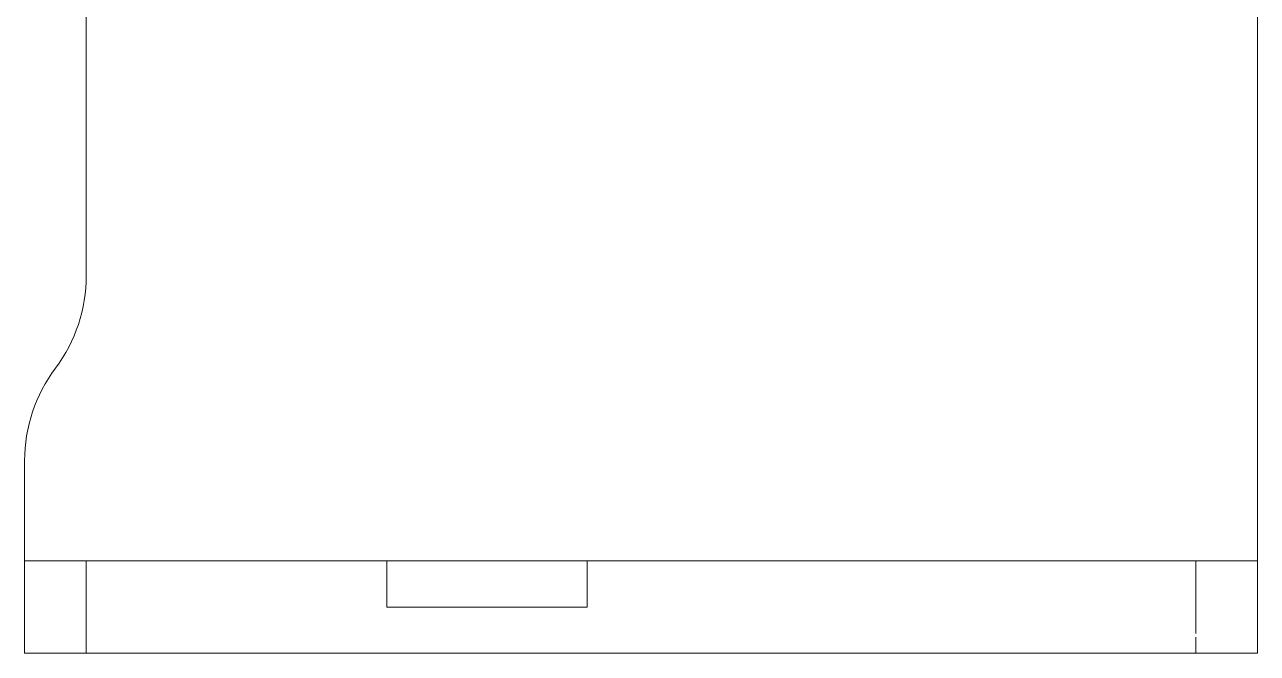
# Model space of a CAD drawing. Header units: millimetres. Extents: x 79795 to 317870, y -36033 to 97293.
# Drawn here: x 198276 to 199076, y 31408 to 31816 of the extents above; entities that cross this region are included whole.
import ezdxf

# ---------------------------------------------------------------- set-up
doc = ezdxf.new("R2010")
doc.units = ezdxf.units.MM
doc.header["$MEASUREMENT"] = 0
doc.layers.add('I-FURN', color=8, linetype='CONTINUOUS', lineweight=9)

msp = doc.modelspace()

# ---------------------------------------------------------------- linework, layer by layer
at = {"layer": 'I-FURN'}
for p, q in [((199075.76, 31408.33), (199075.76, 32808.33)), ((199075.76, 32808.33), (199075.76, 31408.33)), ((198315.76, 32337.03), (198315.76, 31653.33)), ((198315.76, 31653.33), (198315.76, 32337.03)), ((198275.76, 31533.33), (198275.76, 31408.33)), ((198275.76, 31408.33), (198275.76, 31533.33)), ((198315.76, 31468.33), (198275.76, 31468.33)), ((198275.76, 31468.33), (198510.76, 31468.33)), ((198275.76, 31408.33), (198275.76, 31468.33)), ((198275.76, 31408.33), (198275.76, 31468.33)), ((199035.76, 31468.33), (198315.76, 31468.33)), ((198315.76, 31408.33), (198315.76, 31468.33)), ((198315.76, 31408.33), (198315.76, 31468.33)), ((198510.76, 31468.33), (198640.76, 31468.33)), ((198510.76, 31438.33), (198510.76, 31468.33)), ((198510.76, 31438.33), (198510.76, 31468.33)), ((198640.76, 31468.33), (199075.76, 31468.33)), ((198640.76, 31468.33), (198640.76, 31438.33)), ((198640.76, 31438.33), (198640.76, 31468.33)), ((199035.76, 31421.22), (199035.76, 31468.33)), ((199035.76, 31421.22), (199035.76, 31468.33)), ((199075.76, 31468.33), (199036.28, 31468.33)), ((199075.76, 31468.33), (199075.76, 31408.33)), ((199075.76, 31408.33), (199075.76, 31468.33)), ((198640.76, 31438.33), (198510.76, 31438.33)), ((198510.76, 31438.33), (198640.76, 31438.33)), ((199035.76, 31408.33), (199035.76, 31418.91)), ((199035.76, 31408.33), (199035.76, 31418.91)), ((198275.76, 31408.33), (198315.76, 31408.33)), ((199075.76, 31408.33), (198275.76, 31408.33)), ((198275.76, 31408.33), (199075.76, 31408.33)), ((199075.76, 31408.33), (198275.76, 31408.33)), ((198315.76, 31408.33), (199035.76, 31408.33)), ((199035.76, 31408.33), (199075.76, 31408.33))]:
    msp.add_line(p, q, dxfattribs=at)
for centre, start, end in [((198215.76, 31653.33), 323.1301, 0), ((198215.76, 31653.33), 323.1301, 0), ((198375.76, 31533.33), 143.1301, 180), ((198375.76, 31533.33), 143.1301, 180)]:
    msp.add_arc(centre, 100, start, end, dxfattribs=at)

doc.saveas('drawing.dxf')
